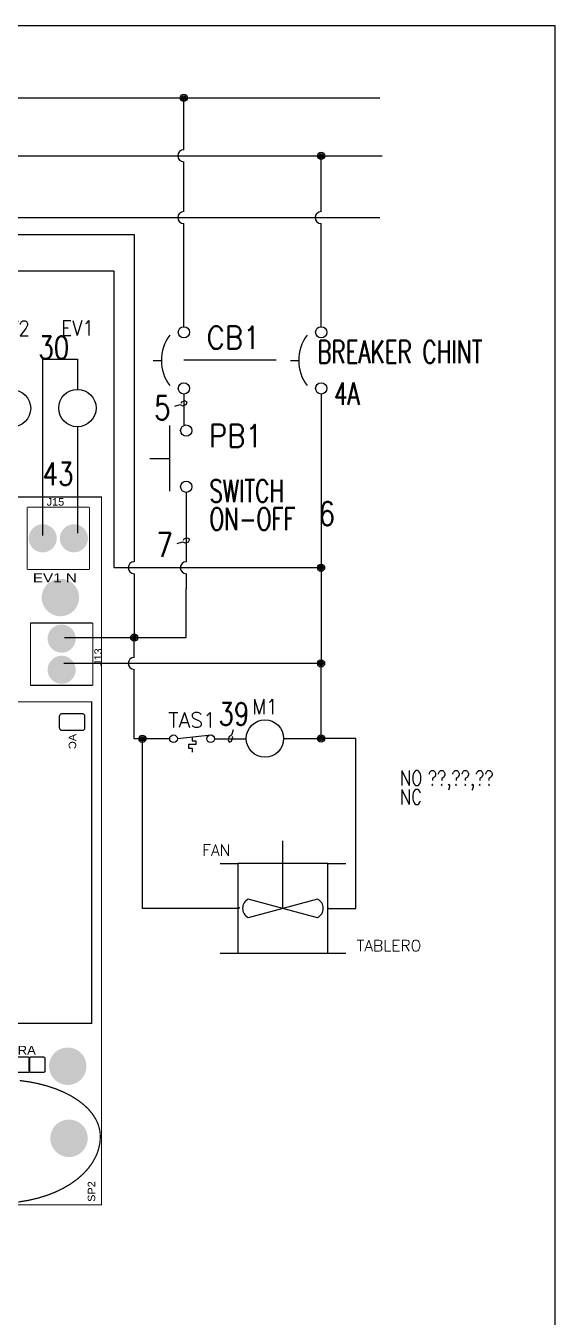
# Model space of a CAD drawing. Header units: inches. Extents: x 18.7 to 39.4, y 4.3 to 20.5.
# Drawn here: x 34.99 to 39.41, y 9.74 to 20.52 of the extents above; entities that cross this region are included whole.
import ezdxf
from ezdxf.enums import TextEntityAlignment as Align

# ---------------------------------------------------------------- set-up
doc = ezdxf.new("R2010")
doc.units = ezdxf.units.IN
doc.header["$MEASUREMENT"] = 0
doc.linetypes.add('HIDDEN2', pattern=[0.1875, 0.125, -0.0625])
for name, color, linetype in [('BLK_12AWG', 7, 'Continuous'), ('DESC', 250, 'Continuous'), ('LINK', 9, 'Continuous'), ('MISC', 7, 'Continuous'), ('SYMS', 7, 'Continuous'), ('TAGS', 150, 'Continuous'), ('WIREFIXED', 7, 'Continuous'), ('WIRENO', 250, 'Continuous'), ('WIRES', 7, 'Continuous'), ('XREF', 7, 'Continuous')]:
    doc.layers.add(name, color=color, linetype=linetype)
doc.styles.get("Standard").update_dxf_attribs({"font": 'arial.ttf'})
doc.styles.add('WD', font='romans.shx')

# ---------------------------------------------------------------- blocks, each defined once
blk = doc.blocks.new('VPB11')
for p, q in [((-0.0938, 0.1849), (-0.0938, -0.1801)), ((-0.2022, 0), (-0.0938, 0))]:
    blk.add_line(p, q)
for centre in [(0, 0.1562), (0, -0.1562)]:
    blk.add_circle(centre, 0.0312)
at = {"style": 'WD'}
for tag, p, width in [('INST', (0.1269, 0.3902), 0.7), ('LOC', (0.1269, 0.2206), 0.7), ('TAG1', (0.1269, 0.0644), 0.9), ('XREF', (0.1287, -0.09), 0.7), ('DESC1', (0.1287, -0.242), 0.7), ('DESC2', (0.1287, -0.3982), 0.7)]:
    blk.add_attdef(tag, p, '', height=0.125, dxfattribs=dict(at, width=width))
at = {"linetype": 'Continuous', "style": 'WD'}
for tag, height, flags, p in [('TERM01', 0.125, 8, (-0.055, 0.2223)), ('CAT', 0.01, 9, (-0.1421, -0.0731)), ('MFG', 0.01, 9, (-0.1421, -0.0881))]:
    blk.add_attdef(tag, text='', height=height, dxfattribs=dict(at, flags=flags)).set_placement(p, align=Align.RIGHT)
at = {"color": 7, "style": 'WD', "flags": 1}
for tag, p in [('X2TERM01', (0, 0.1875)), ('X8TERM02', (0, -0.1875))]:
    blk.add_attdef(tag, p, '', height=0.0125, dxfattribs=at)
at = {"color": 7, "style": 'WD'}
for tag, p in [('X4LINK', (-0.2656, 0)), ('X1LINK', (0, 0))]:
    blk.add_attdef(tag, p, '', height=0.01, dxfattribs=at)
at = {"style": 'WD'}
for tag, flags, p in [('CONTACT', 1, (-0.1421, -0.0531)), ('FAMILY', 9, (-0.1421, -0.0365))]:
    blk.add_attdef(tag, text='', height=0.01, dxfattribs=dict(at, flags=flags)).set_placement(p, align=Align.RIGHT)
at = {"linetype": 'Continuous', "style": 'WD', "flags": 9}
blk.add_attdef('ASSYCODE', text='', height=0.01, dxfattribs=at).set_placement((-0.1551, -0.1064), align=Align.CENTER)
at = {"linetype": 'Continuous', "style": 'WD', "flags": 8}
blk.add_attdef('TERM02', text='', height=0.125, dxfattribs=at).set_placement((-0.0407, -0.2291), align=Align.TOP_RIGHT)
blk = doc.blocks.new('WD_WNV')
at = {"style": 'WD', "flags": 1}
for tag, p in [('W01USER', (-0.0625, 0.0938)), ('W02USER', (-0.0625, 0.0859)), ('W03USER', (-0.0625, 0.0781)), ('W04USER', (-0.0625, 0.0703)), ('W05USER', (-0.0625, 0.0625)), ('W06USER', (-0.0625, 0.0547)), ('W07USER', (-0.0625, 0.0469)), ('W08USER', (-0.0625, 0.0391)), ('W09USER', (-0.0625, 0.0312)), ('W10USER', (-0.0625, 0.0234))]:
    blk.add_attdef(tag, text='', height=0.005, dxfattribs=at).set_placement(p, align=Align.CENTER)
at = {"linetype": 'Continuous', "style": 'WD', "width": 0.8}
blk.add_attdef('WIRENO', text='', height=0.125, dxfattribs=at).set_placement((-0.05, 0), align=Align.MIDDLE_RIGHT)
blk = doc.blocks.new('VCB1')
at = {"linetype": 'HIDDEN2'}
blk.add_line((-0.1712, 0), (-0.125, 0), dxfattribs=at)
for centre in [(0, 0.1562), (0, -0.1562)]:
    blk.add_circle(centre, 0.0312)
blk.add_arc((0.1094, 0), 0.2344, 143.1301, 216.8699)
at = {"style": 'WD'}
for tag, p, width in [('INST', (0.2188, 0.3883), 0.7), ('LOC', (0.2188, 0.2188), 0.7), ('TAG1', (0.1269, 0.0644), 0.9), ('XREF', (0.1287, -0.09), 0.7), ('DESC1', (0.1287, -0.242), 0.7), ('DESC2', (0.1287, -0.3893), 0.7)]:
    blk.add_attdef(tag, p, '', height=0.125, dxfattribs=dict(at, width=width))
at = {"linetype": 'Continuous', "style": 'WD'}
for tag, height, flags, p in [('TERM01', 0.125, 8, (-0.055, 0.2066)), ('CAT', 0.01, 9, (-0.1421, -0.0731)), ('MFG', 0.01, 9, (-0.1421, -0.0881))]:
    blk.add_attdef(tag, text='', height=height, dxfattribs=dict(at, flags=flags)).set_placement(p, align=Align.RIGHT)
at = {"style": 'WD', "width": 0.7}
blk.add_attdef('RATING1', text='', height=0.125, dxfattribs=at).set_placement((-0.1875, 0.0625), align=Align.RIGHT)
at = {"color": 7, "style": 'WD', "flags": 1}
for tag, p in [('X2TERM01', (0, 0.1875)), ('X8TERM02', (0, -0.1875))]:
    blk.add_attdef(tag, p, '', height=0.0125, dxfattribs=at)
at = {"color": 7, "style": 'WD'}
for tag, p in [('X4LINK', (-0.25, 0)), ('X1LINK', (0, 0))]:
    blk.add_attdef(tag, p, '', height=0.01, dxfattribs=at)
at = {"style": 'WD', "flags": 9}
for tag, p in [('FAMILY', (-0.1421, -0.0365)), ('CONTACT', (-0.1288, -0.1291))]:
    blk.add_attdef(tag, text='', height=0.01, dxfattribs=at).set_placement(p, align=Align.RIGHT)
at = {"linetype": 'Continuous', "style": 'WD', "flags": 9}
blk.add_attdef('ASSYCODE', text='', height=0.01, dxfattribs=at).set_placement((-0.1533, -0.1061), align=Align.CENTER)
at = {"linetype": 'Continuous', "style": 'WD', "flags": 8}
blk.add_attdef('TERM02', text='', height=0.125, dxfattribs=at).set_placement((-0.0407, -0.2134), align=Align.TOP_RIGHT)
blk = doc.blocks.new('WDDOT')
for radius in [0.03, 0.0187, 0.00929]:
    blk.add_circle((0, 0), radius)
blk = doc.blocks.new('EPAD')
at = {"const_width": 0.5}
blk.add_lwpolyline([(-0.25, 0, 1), (0.25, 0, 1)], format="xyb", close=True, dxfattribs=at)
blk = doc.blocks.new('NextionControlV3')
at = {"const_width": 0.008}
for points in [[(40.2003, 9.8764), (45.4208, 9.8764), (45.4208, 14.4197), (40.2003, 14.4197), (40.2003, 9.8764)], [(40.2003, 9.8764), (45.4208, 9.8764), (45.4208, 14.4197), (40.2003, 14.4197), (40.2003, 9.8764)], [(40.2003, 9.8764), (45.4208, 9.8764), (45.4208, 14.4197), (40.2003, 14.4197), (40.2003, 9.8764)], [(44.9436, 14.354), (44.9436, 13.954)], [(44.9436, 14.354), (45.3436, 14.354)], [(44.9436, 14.354), (44.9436, 13.954)], [(44.9436, 14.354), (45.3436, 14.354)], [(44.9436, 14.354), (44.9436, 13.954)], [(44.9436, 14.354), (45.3436, 14.354)], [(45.3436, 14.354), (45.3436, 13.954)], [(45.3436, 14.354), (45.3436, 13.954)], [(45.3436, 14.354), (45.3436, 13.954)], [(44.9436, 13.954), (45.3436, 13.954)], [(44.9436, 13.954), (45.3436, 13.954)], [(44.9436, 13.954), (45.3436, 13.954)], [(45.3649, 13.6103), (44.9649, 13.6103)], [(44.9649, 13.6103), (44.9649, 13.2103)], [(45.3649, 13.6103), (44.9649, 13.6103)], [(44.9649, 13.6103), (44.9649, 13.2103)], [(45.3649, 13.6103), (44.9649, 13.6103)], [(44.9649, 13.6103), (44.9649, 13.2103)], [(45.3649, 13.6103), (45.3649, 13.2103)], [(45.3649, 13.6103), (45.3649, 13.2103)], [(45.3649, 13.6103), (45.3649, 13.2103)], [(45.3649, 13.2103), (44.9649, 13.2103)], [(45.3649, 13.2103), (44.9649, 13.2103)], [(45.3649, 13.2103), (44.9649, 13.2103)], [(44.287, 11.0418), (45.3578, 11.0418), (45.3578, 13.1048), (44.287, 13.1048), (44.287, 11.0418)], [(44.287, 11.0418), (45.3578, 11.0418), (45.3578, 13.1048), (44.287, 13.1048), (44.287, 11.0418)], [(44.287, 11.0418), (45.3578, 11.0418), (45.3578, 13.1048), (44.287, 13.1048), (44.287, 11.0418)], [(44.8868, 9.8948), (44.9507, 9.9052), (45.0118, 9.9194), (45.0698, 9.9372), (45.1243, 9.9584), (45.175, 9.9828), (45.2217, 10.0103), (45.2641, 10.0406), (45.3018, 10.0735), (45.3345, 10.1089), (45.3619, 10.1465), (45.3838, 10.1862), (45.3925, 10.2067), (45.3998, 10.2276), (45.4055, 10.249), (45.4096, 10.2708), (45.4121, 10.2929), (45.4129, 10.3154), (45.4121, 10.3346), (45.4097, 10.3534), (45.4056, 10.372), (45.4, 10.3903), (45.3929, 10.4081), (45.3843, 10.4257), (45.3628, 10.4595), (45.3359, 10.4916), (45.3037, 10.5217), (45.2667, 10.5498), (45.2252, 10.5757), (45.1793, 10.5991), (45.1294, 10.62), (45.0759, 10.6381), (45.019, 10.6533), (44.959, 10.6654), (44.8962, 10.6742)], [(44.8868, 9.8948), (44.9507, 9.9052), (45.0118, 9.9194), (45.0698, 9.9372), (45.1243, 9.9584), (45.175, 9.9828), (45.2217, 10.0103), (45.2641, 10.0406), (45.3018, 10.0735), (45.3345, 10.1089), (45.3619, 10.1465), (45.3838, 10.1862), (45.3925, 10.2067), (45.3998, 10.2276), (45.4055, 10.249), (45.4096, 10.2708), (45.4121, 10.2929), (45.4129, 10.3154), (45.4121, 10.3346), (45.4097, 10.3534), (45.4056, 10.372), (45.4, 10.3903), (45.3929, 10.4081), (45.3843, 10.4257), (45.3628, 10.4595), (45.3359, 10.4916), (45.3037, 10.5217), (45.2667, 10.5498), (45.2252, 10.5757), (45.1793, 10.5991), (45.1294, 10.62), (45.0759, 10.6381), (45.019, 10.6533), (44.959, 10.6654), (44.8962, 10.6742)], [(44.8868, 9.8948), (44.9507, 9.9052), (45.0118, 9.9194), (45.0698, 9.9372), (45.1243, 9.9584), (45.175, 9.9828), (45.2217, 10.0103), (45.2641, 10.0406), (45.3018, 10.0735), (45.3345, 10.1089), (45.3619, 10.1465), (45.3838, 10.1862), (45.3925, 10.2067), (45.3998, 10.2276), (45.4055, 10.249), (45.4096, 10.2708), (45.4121, 10.2929), (45.4129, 10.3154), (45.4121, 10.3346), (45.4097, 10.3534), (45.4056, 10.372), (45.4, 10.3903), (45.3929, 10.4081), (45.3843, 10.4257), (45.3628, 10.4595), (45.3359, 10.4916), (45.3037, 10.5217), (45.2667, 10.5498), (45.2252, 10.5757), (45.1793, 10.5991), (45.1294, 10.62), (45.0759, 10.6381), (45.019, 10.6533), (44.959, 10.6654), (44.8962, 10.6742)]]:
    blk.add_lwpolyline(points, dxfattribs=at)
for points in [[(45.1518, 12.9368), (45.1518, 13.0128), (45.1522, 13.0163), (45.1531, 13.0195), (45.1547, 13.0224), (45.1568, 13.0249), (45.1593, 13.027), (45.1621, 13.0285), (45.1654, 13.0295), (45.1688, 13.0298), (45.2948, 13.0298), (45.2983, 13.0295), (45.3015, 13.0285), (45.3044, 13.027), (45.3069, 13.0249), (45.309, 13.0224), (45.3105, 13.0195), (45.3115, 13.0163), (45.3118, 13.0128), (45.3118, 12.9368), (45.3115, 12.9334), (45.3105, 12.9301), (45.309, 12.9273), (45.3069, 12.9248), (45.3044, 12.9227), (45.3015, 12.9212), (45.2983, 12.9202), (45.2948, 12.9198), (45.1688, 12.9198), (45.1654, 12.9202), (45.1621, 12.9212), (45.1593, 12.9227), (45.1568, 12.9248), (45.1547, 12.9273), (45.1531, 12.9301), (45.1522, 12.9334), (45.1518, 12.9368)], [(45.0474, 10.726), (44.9674, 10.726), (44.9664, 10.7261), (44.9654, 10.7262), (44.9644, 10.7265), (44.9635, 10.7268), (44.9626, 10.7272), (44.9618, 10.7277), (44.961, 10.7283), (44.9603, 10.7289), (44.9597, 10.7296), (44.9591, 10.7304), (44.9586, 10.7312), (44.9582, 10.7321), (44.9579, 10.733), (44.9576, 10.734), (44.9575, 10.735), (44.9574, 10.736), (44.9574, 10.816), (44.9575, 10.8171), (44.9576, 10.8181), (44.9579, 10.819), (44.9582, 10.82), (44.9586, 10.8208), (44.9591, 10.8217), (44.9597, 10.8224), (44.9603, 10.8231), (44.961, 10.8238), (44.9618, 10.8243), (44.9626, 10.8248), (44.9635, 10.8252), (44.9644, 10.8256), (44.9654, 10.8258), (44.9664, 10.826), (44.9674, 10.826), (45.0474, 10.826), (45.0485, 10.826), (45.0495, 10.8258), (45.0504, 10.8256), (45.0514, 10.8252), (45.0522, 10.8248), (45.0531, 10.8243), (45.0538, 10.8238), (45.0545, 10.8231), (45.0552, 10.8224), (45.0557, 10.8217), (45.0562, 10.8208), (45.0567, 10.82), (45.057, 10.819), (45.0572, 10.8181), (45.0574, 10.8171), (45.0574, 10.816), (45.0574, 10.736), (45.0574, 10.735), (45.0572, 10.734), (45.057, 10.733), (45.0567, 10.7321), (45.0562, 10.7312), (45.0557, 10.7304), (45.0552, 10.7296), (45.0545, 10.7289), (45.0538, 10.7283), (45.0531, 10.7277), (45.0522, 10.7272), (45.0514, 10.7268), (45.0504, 10.7265), (45.0495, 10.7262), (45.0485, 10.7261), (45.0474, 10.726)]]:
    blk.add_lwpolyline(points, close=True)
blk.add_lwpolyline([(44.869, 10.826), (44.949, 10.826), (44.95, 10.826), (44.951, 10.8258), (44.952, 10.8256), (44.9529, 10.8252), (44.9538, 10.8248), (44.9546, 10.8243), (44.9554, 10.8238), (44.9561, 10.8231), (44.9568, 10.8224), (44.9573, 10.8217), (44.9578, 10.8208), (44.9582, 10.82), (44.9586, 10.819), (44.9588, 10.8181), (44.959, 10.8171), (44.959, 10.816), (44.959, 10.736), (44.959, 10.735), (44.9588, 10.734), (44.9586, 10.733), (44.9582, 10.7321), (44.9578, 10.7312), (44.9573, 10.7304), (44.9568, 10.7296), (44.9561, 10.7289), (44.9554, 10.7283), (44.9546, 10.7277), (44.9538, 10.7272), (44.9529, 10.7268), (44.952, 10.7265), (44.951, 10.7262), (44.95, 10.7261), (44.949, 10.726), (44.949, 10.726), (44.869, 10.726)])
for p, xscale, yscale in [((45.0436, 14.154), 0.18, 0.18), ((45.2436, 14.154), 0.18, 0.18), ((45.157, 13.7741), 0.24, 0.24), ((45.1649, 13.5103), 0.18, 0.18), ((45.1649, 13.3103), 0.18, 0.18), ((45.2043, 10.7662), 0.24, 0.24), ((45.2122, 10.3036), 0.24, 0.24)]:
    blk.add_blockref('EPAD', p, dxfattribs=dict(xscale=xscale, yscale=yscale))
for s, height, width, p in [('J15', 0.048, 1.041667, (45.0686, 14.364)), ('J15', 0.048, 1.041667, (45.0686, 14.364)), ('J15', 0.048, 1.041667, (45.0686, 14.364)), ('EV1 N', 0.056, 1.25, (44.9799, 13.8725)), ('EV1 N', 0.056, 1.25, (44.9799, 13.8725)), ('EV1 N', 0.056, 1.25, (44.9799, 13.8725)), ('P. PRECAMARA', 0.056, 1.071429, (44.3657, 10.841)), ('P. PRECAMARA', 0.056, 1.071429, (44.3657, 10.841)), ('P. PRECAMARA', 0.056, 1.071429, (44.3657, 10.841))]:
    blk.add_text(s, height=height, dxfattribs=dict(width=width)).set_placement(p)
at = {"width": 1.041667}
for s, p in [('J13', (45.4229, 13.3353)), ('J13', (45.4229, 13.3353)), ('J13', (45.4229, 13.3353)), ('SP2', (45.3804, 9.8962)), ('SP2', (45.3804, 9.8962)), ('SP2', (45.3804, 9.8962))]:
    blk.add_text(s, height=0.048, rotation=90, dxfattribs=at).set_placement(p)
at = {"text_generation_flag": 2, "width": 1.041667}
blk.add_text('AC', height=0.048, rotation=90, dxfattribs=at).set_placement((45.2583, 12.8988))
blk.add_text('AC', height=0.048, rotation=90, dxfattribs=at).set_placement((45.2583, 12.8988))
blk.add_text('AC', height=0.048, rotation=90, dxfattribs=at).set_placement((45.2583, 12.8988))
blk = doc.blocks.new('VCR1')
blk.add_circle((0, 0), 0.156)
at = {"style": 'WD', "width": 0.7}
for tag, p in [('INST', (0.281, 0.413)), ('LOC', (0.281, 0.244))]:
    blk.add_attdef(tag, text='', height=0.125, dxfattribs=at).set_placement(p, align=Align.TOP_LEFT)
at = {"linetype": 'Continuous', "style": 'WD', "flags": 8}
blk.add_attdef('TERM01', text='', height=0.125, dxfattribs=at).set_placement((-0.031, 0.181), align=Align.RIGHT)
at = {"color": 7, "style": 'WD', "flags": 1}
for tag, p in [('X2TERM01', (0, 0.156)), ('X8TERM02', (0, -0.156))]:
    blk.add_attdef(tag, p, '', height=0.0125, dxfattribs=at)
at = {"style": 'WD', "width": 0.9}
for tag, p in [('TAG1', (0.2, -0.047)), ('DESC1', (-0.256, -1.02)), ('DESC2', (-0.256, -1.176)), ('DESC3', (-0.256, -1.332))]:
    blk.add_attdef(tag, p, '', height=0.125, dxfattribs=at)
at = {"style": 'WD', "flags": 9}
blk.add_attdef('FAMILY', text='', height=0.01, dxfattribs=at).set_placement((-0.219, -0.066), align=Align.CENTER)
at = {"linetype": 'Continuous', "style": 'WD', "flags": 9}
for tag, p in [('MFG', (-0.221, -0.099)), ('CAT', (-0.221, -0.084))]:
    blk.add_attdef(tag, text='', height=0.01, dxfattribs=at).set_placement(p, align=Align.MIDDLE)
at = {"linetype": 'Continuous', "style": 'WD', "flags": 8}
blk.add_attdef('TERM02', text='', height=0.125, dxfattribs=at).set_placement((-0.031, -0.178), align=Align.TOP_RIGHT)
at = {"linetype": 'Continuous', "style": 'WD', "flags": 9}
blk.add_attdef('ASSYCODE', text='', height=0.01, dxfattribs=at).set_placement((-0.223, -0.118), align=Align.CENTER)
at = {"style": 'WD', "width": 0.8, "flags": 8}
for tag, p in [('NO', (-0.256, -1.488)), ('XREFNO', (-0.023, -1.488)), ('NC', (-0.256, -1.645)), ('XREFNC', (-0.023, -1.645))]:
    blk.add_attdef(tag, p, '', height=0.125, dxfattribs=at)
blk = doc.blocks.new('HMS1')
blk.add_circle((0, 0), 0.156)
at = {"style": 'WD'}
for tag, width, p in [('INST', 0.7, (0.006, 0.528)), ('LOC', 0.7, (0.006, 0.359)), ('TAG1', 0.9, (0, 0.202))]:
    blk.add_attdef(tag, text='', height=0.125, dxfattribs=dict(at, width=width)).set_placement(p, align=Align.CENTER)
at = {"linetype": 'Continuous', "style": 'WD', "flags": 9}
blk.add_attdef('ASSYCODE', text='', height=0.01, dxfattribs=at).set_placement((0, 0.113), align=Align.CENTER)
at = {"style": 'WD', "flags": 9}
blk.add_attdef('FAMILY', text='', height=0.01, dxfattribs=at).set_placement((-0.005, 0.17), align=Align.CENTER)
at = {"linetype": 'Continuous', "style": 'WD', "flags": 1}
for tag, p in [('MFG', (0, 0.14)), ('CAT', (0, 0.159))]:
    blk.add_attdef(tag, text='', height=0.01, dxfattribs=at).set_placement(p, align=Align.MIDDLE)
at = {"style": 'WD'}
for tag, p, width in [('DESC1', (1.126, 0.076), 0.9), ('DESC2', (1.126, -0.081), 0.9), ('DESC3', (1.126, -0.237), 0.9), ('XREFNO', (1.359, -0.393), 0.8), ('XREFNC', (1.359, -0.549), 0.8)]:
    blk.add_attdef(tag, p, '', height=0.125, dxfattribs=dict(at, width=width))
at = {"style": 'WD', "flags": 1}
for tag, p in [('X4TERM01', (-0.156, 0)), ('X1TERM02', (0.156, 0))]:
    blk.add_attdef(tag, p, '', height=0.0125, dxfattribs=at)
at = {"linetype": 'Continuous', "style": 'WD'}
blk.add_attdef('TERM01', text='', height=0.125, dxfattribs=at).set_placement((-0.2, -0.035), align=Align.TOP_RIGHT)
blk.add_attdef('TERM02', text='', height=0.125, dxfattribs=at).set_placement((0.2, -0.035), align=Align.TOP_LEFT)
at = {"style": 'WD', "width": 0.8, "flags": 8}
for tag, p in [('NO', (1.126, -0.393)), ('NC', (1.126, -0.549))]:
    blk.add_attdef(tag, p, '', height=0.125, dxfattribs=at)
blk = doc.blocks.new('HTS12')
at = {"linetype": 'Continuous'}
blk.add_line((-0.123, 0.002), (0.159, 0.033), dxfattribs=at)
for p, q in [((0, 0.015), (0, -0.017)), ((0.031, -0.048), (-0.031, -0.048)), ((-0.031, -0.048), (-0.031, -0.079)), ((-0.031, -0.079), (0, -0.079)), ((0, -0.017), (0.031, -0.017)), ((0, -0.079), (0, -0.111)), ((0.031, -0.017), (0.031, -0.048))]:
    blk.add_line(p, q)
for centre in [(-0.155, 0), (0.155, 0)]:
    blk.add_circle(centre, 0.0322)
at = {"style": 'WD', "width": 0.7}
for tag, p in [('INST', (0, 0.732)), ('LOC', (0, 0.562)), ('DESC1', (0, 0.406)), ('DESC2', (0, 0.25)), ('XREF', (0, -0.314))]:
    blk.add_attdef(tag, text='', height=0.125, dxfattribs=at).set_placement(p, align=Align.CENTER)
at = {"style": 'WD'}
blk.add_attdef('TAG1', text='', height=0.125, dxfattribs=at).set_placement((0, 0.094), align=Align.CENTER)
for tag, p, height, flags in [('X4TERM01', (-0.188, 0), 0.0125, 1), ('FAMILY', (0.038, 0.037), 0.01, 9), ('CONTACT', (0.038, 0.02), 0.01, 1), ('X1TERM02', (0.188, 0), 0.0125, 1)]:
    blk.add_attdef(tag, p, '', height=height, dxfattribs=dict(at, flags=flags))
for tag, p in [('X2LINK', (0, 0.078)), ('X8LINK', (0, -0.141))]:
    blk.add_attdef(tag, p, '', height=0.01, dxfattribs=at)
at = {"linetype": 'Continuous', "style": 'WD', "flags": 9}
for tag, p in [('CAT', (0.063, -0.007)), ('ASSYCODE', (0.062, -0.047)), ('MFG', (0.063, -0.027))]:
    blk.add_attdef(tag, text='', height=0.01, dxfattribs=at).set_placement(p, align=Align.CENTER)
at = {"linetype": 'Continuous', "style": 'WD', "flags": 8}
blk.add_attdef('TERM01', text='', height=0.125, dxfattribs=at).set_placement((-0.25, -0.016), align=Align.TOP_RIGHT)
blk.add_attdef('TERM02', text='', height=0.125, dxfattribs=at).set_placement((0.25, -0.016), align=Align.TOP_LEFT)
at = {"style": 'WD', "width": 0.7}
for tag, p in [('RATING1', (0.275, -0.299)), ('WDTAGALT', (0.281, -0.466))]:
    blk.add_attdef(tag, p, '', height=0.125, dxfattribs=at)
blk = doc.blocks.new('VM1_AXIAL_FLOW_FAN1')
for p, q in [((0, 0), (0, 0.75)), ((-0.7, 0.5), (-0.5, 0.5)), ((-0.5, -0.5), (-0.5, 0.5)), ((0.5, 0.5), (-0.5, 0.5)), ((0.5, -0.5), (0.5, 0.5)), ((0.5, 0.5), (0.7, 0.5)), ((0.386, -0.104), (-0.386, 0.104)), ((0.386, 0.104), (-0.386, -0.104)), ((-0.7, -0.5), (-0.5, -0.5)), ((-0.5, -0.5), (0.5, -0.5)), ((0.5, -0.5), (0.7, -0.5))]:
    blk.add_line(p, q)
for centre, start, end in [((-0.333, 0), 117.1247, 242.8753), ((0.333, 0), 297.1247, 62.8753)]:
    blk.add_arc(centre, 0.116, start, end)
at = {"style": 'WD'}
for tag, height, p in [('INST', 0.125, (-0.585, 0.957)), ('LOC', 0.125, (-0.588, 0.777)), ('TAG1', 0.125, (-0.585, 0.586)), ('TERM01', 0.0625, (-0.51, 0.016))]:
    blk.add_attdef(tag, text='', height=height, dxfattribs=at).set_placement(p, align=Align.RIGHT)
for tag, p, height in [('X2TERM04', (0, 0.75), 0.005), ('TERM04', (0.009, 0.76), 0.0625), ('X4TERM01', (-0.5, 0), 0.01), ('X1TERM03', (0.5, 0), 0.005), ('TERM03', (0.511, 0.012), 0.0625), ('RATING1', (0.82, -0.261), 0.125), ('DESC1', (0.82, -0.477), 0.125), ('X8TERM02', (0, -0.5), 0.005), ('TERM02', (0.002, -0.573), 0.0625), ('DESC2', (0.82, -0.661), 0.125), ('DESC3', (0.82, -0.851), 0.125), ('WDTAGALT', (0.827, -1.032), 0.125)]:
    blk.add_attdef(tag, p, '', height=height, dxfattribs=at)
blk.add_attdef('XREF', text='', height=0.0625, rotation=0.0625, dxfattribs=at).set_placement((0.743, 0.595), align=Align.TOP_CENTER)
at = {"style": 'WD', "flags": 1}
for tag, p in [('FAMILY', (-0.659, -0.3)), ('CAT', (-0.659, -0.345)), ('MFG', (-0.657, -0.376)), ('ASSYCODE', (-0.629, -0.405)), ('WDTYPE', (-0.644, -0.442))]:
    blk.add_attdef(tag, text='', height=0.01, dxfattribs=at).set_placement(p, align=Align.CENTER)
blk = doc.blocks.new('WD_WNH')
at = {"linetype": 'Continuous', "style": 'WD', "width": 0.8}
blk.add_attdef('WIRENO', text='', height=0.125, dxfattribs=at).set_placement((0, 0.0625), align=Align.CENTER)
at = {"style": 'WD', "flags": 1}
for tag, p in [('W01USER', (0, 0.0781)), ('W02USER', (0, 0.0703)), ('W03USER', (0, 0.0625)), ('W04USER', (0, 0.0547)), ('W05USER', (0, 0.0469)), ('W06USER', (0, 0.0391)), ('W07USER', (0, 0.0312)), ('W08USER', (0, 0.0234)), ('W09USER', (0, 0.0156)), ('W10USER', (0, 0.0078))]:
    blk.add_attdef(tag, text='', height=0.005, dxfattribs=at).set_placement(p, align=Align.CENTER)

msp = doc.modelspace()

# ---------------------------------------------------------------- linework, layer by layer
at = {"color": 7, "linetype": 'Continuous'}
for p, q in [((39.409, 20.516), (18.659, 20.516)), ((39.409, 4.331), (39.409, 20.516))]:
    msp.add_line(p, q, dxfattribs=at)
at = {"layer": 'BLK_12AWG'}
for p, q in [((19.571, 19.916), (37.946, 19.916)), ((36.31, 19.482), (36.31, 19.916)), ((19.591, 19.432), (37.966, 19.432)), ((37.456, 18.966), (37.456, 19.432)), ((36.31, 18.966), (36.31, 19.382)), ((19.571, 18.916), (37.946, 18.916)), ((36.31, 18.007), (36.31, 18.866)), ((37.456, 18.007), (37.456, 18.866))]:
    msp.add_line(p, q, dxfattribs=at)
for centre in [(36.31, 19.432), (36.31, 18.916), (37.456, 18.916)]:
    msp.add_arc(centre, 0.05, 90, 270, dxfattribs=at)
at = {"layer": 'LINK'}
msp.add_lwpolyline([(36.31, 17.73), (37.08, 17.73)], dxfattribs=at)
at = {"layer": 'WIREFIXED'}
msp.add_lwpolyline([(36.723, 14.643), (36.708, 14.598), (36.689, 14.588), (36.679, 14.559), (36.689, 14.539), (36.708, 14.549), (36.718, 14.578), (36.713, 14.588)], dxfattribs=at)
at = {"layer": 'WIRENO'}
for points in [[(36.234, 17.342), (36.28, 17.357), (36.299, 17.347), (36.329, 17.357), (36.339, 17.377), (36.319, 17.386), (36.29, 17.377), (36.285, 17.367)], [(36.255, 16.197), (36.3, 16.212), (36.32, 16.202), (36.349, 16.212), (36.359, 16.232), (36.339, 16.242), (36.31, 16.232), (36.305, 16.222)]]:
    msp.add_lwpolyline(points, dxfattribs=at)
at = {"layer": 'WIRES'}
for p, q in [((27.312, 18.776), (35.896, 18.776)), ((35.896, 18.776), (35.896, 16.045)), ((35.728, 18.469), (27.155, 18.469)), ((35.728, 15.995), (35.728, 18.469)), ((35.132, 16.263), (35.132, 17.734)), ((35.132, 17.734), (35.422, 17.734)), ((35.422, 17.734), (35.422, 17.484)), ((36.309, 17.444), (36.309, 17.187)), ((37.456, 17.444), (37.456, 15.995)), ((35.422, 17.171), (35.422, 16.284)), ((36.33, 16.624), (36.33, 16.045)), ((37.455, 15.995), (35.728, 15.995)), ((35.896, 15.945), (35.896, 15.412)), ((36.33, 15.945), (36.33, 15.82)), ((37.455, 15.995), (37.455, 15.386)), ((36.33, 15.412), (36.33, 15.82)), ((35.314, 15.412), (36.33, 15.412)), ((35.896, 15.247), (35.896, 15.412)), ((37.455, 15.386), (37.455, 15.197)), ((37.455, 15.197), (35.308, 15.197)), ((37.455, 14.57), (37.455, 15.197)), ((35.896, 14.568), (35.896, 15.147)), ((36.191, 14.568), (35.896, 14.568)), ((35.964, 13.153), (35.964, 14.568)), ((36.566, 14.568), (36.83, 14.568)), ((37.143, 14.57), (37.455, 14.57)), ((37.746, 14.57), (37.455, 14.57)), ((37.746, 13.153), (37.746, 14.57)), ((36.762, 13.153), (35.964, 13.153)), ((37.512, 13.153), (37.746, 13.153))]:
    msp.add_line(p, q, dxfattribs=at)
for centre in [(35.896, 15.995), (36.33, 15.995), (35.896, 15.197)]:
    msp.add_arc(centre, 0.05, 90, 270, dxfattribs=at)

# ---------------------------------------------------------------- block references
at = {"xscale": 1.3, "yscale": 1.3, "zscale": 1.3}
msp.add_blockref('NextionControlV3', (-23.424, -2.16), dxfattribs=at)
at = {"layer": 'SYMS'}
for p in [(36.31, 19.916), (37.456, 19.432), (37.455, 15.995), (35.896, 15.412), (37.455, 15.197), (35.964, 14.568), (37.455, 14.57)]:
    msp.add_blockref('WDDOT', p, dxfattribs=at)
ref = msp.add_blockref('VCR1', (34.876, 17.325), dxfattribs=at)
ref.add_attrib('TAG1', 'EV2', (34.75, 17.93), dxfattribs={"layer": 'TAGS', "height": 0.125, "style": 'WD', "width": 0.9})
ref = msp.add_blockref('VCR1', (35.422, 17.327), dxfattribs=at)
ref.add_attrib('TAG1', 'EV1', (35.286, 17.932), dxfattribs={"layer": 'TAGS', "height": 0.125, "style": 'WD', "width": 0.9})
ref = msp.add_blockref('VCB1', (36.31, 17.725), dxfattribs=dict(at, xscale=1.5, yscale=1.5, zscale=1.5))
ref.add_attrib('DESC2', '4A', (37.564, 17.354), dxfattribs={"layer": 'DESC', "height": 0.1875, "style": 'WD', "width": 0.7})
ref.add_attrib('DESC1', 'BREAKER CHINT', (37.424, 17.702), dxfattribs={"layer": 'DESC', "height": 0.1875, "style": 'WD', "width": 0.7})
ref.add_attrib('TAG1', 'CB1', (36.501, 17.822), dxfattribs={"layer": 'TAGS', "color": 250, "height": 0.1875, "style": 'WD', "width": 0.9})
at = {"layer": 'SYMS', "xscale": 1.5, "yscale": 1.5, "zscale": 1.5}
msp.add_blockref('VCB1', (37.456, 17.725), dxfattribs=at)
at = {"layer": 'SYMS'}
ref = msp.add_blockref('VPB11', (36.33, 16.905), dxfattribs=dict(at, xscale=1.5, yscale=1.5, zscale=1.5))
ref.add_attrib('DESC2', 'ON-OFF', (36.523, 16.308), dxfattribs={"layer": 'DESC', "height": 0.1875, "style": 'WD', "width": 0.7})
ref.add_attrib('DESC1', 'SWITCH', (36.523, 16.542), dxfattribs={"layer": 'DESC', "height": 0.1875, "style": 'WD', "width": 0.7})
ref.add_attrib('TAG1', 'PB1', (36.52, 17.002), dxfattribs={"layer": 'TAGS', "color": 250, "height": 0.1875, "style": 'WD', "width": 0.9})
ref = msp.add_blockref('HMS1', (36.987, 14.57), dxfattribs=at)
ref.add_attrib('NC', 'NC', (38.113, 14.02), dxfattribs={"layer": 'MISC', "height": 0.125, "style": 'WD', "width": 0.8, "flags": 8})
ref.add_attrib('NO', 'NO', (38.113, 14.177), dxfattribs={"layer": 'MISC', "height": 0.125, "style": 'WD', "width": 0.8, "flags": 8})
ref.add_attrib('XREFNO', '??,??,??', (38.346, 14.177), dxfattribs={"layer": 'XREF', "height": 0.125, "style": 'WD', "width": 0.8})
ref.add_attrib('TAG1', 'M1', dxfattribs={"layer": 'TAGS', "height": 0.125, "style": 'WD', "width": 0.9}).set_placement((36.987, 14.772), align=Align.CENTER)
ref = msp.add_blockref('HTS12', (36.379, 14.568), dxfattribs=at)
ref.add_attrib('TAG1', 'TAS1', dxfattribs={"layer": 'TAGS', "height": 0.125, "style": 'WD'}).set_placement((36.379, 14.662), align=Align.CENTER)
ref = msp.add_blockref('VM1_AXIAL_FLOW_FAN1', (37.137, 13.153), dxfattribs=dict(at, xscale=0.75, yscale=0.75, zscale=0.75))
ref.add_attrib('DESC1', 'TABLERO', (37.752, 12.795), dxfattribs={"layer": 'DESC', "height": 0.0938, "style": 'WD'})
ref.add_attrib('X4TERM01', '39', (36.762, 13.153), dxfattribs={"layer": 'MISC', "height": 0.0075, "style": 'WD'})
ref.add_attrib('X1TERM03', '40', (37.512, 13.153), dxfattribs={"layer": 'MISC', "height": 0.00375, "style": 'WD'})
ref.add_attrib('TAG1', 'FAN', dxfattribs={"layer": 'TAGS', "color": 250, "height": 0.0938, "style": 'WD'}).set_placement((36.698, 13.592), align=Align.RIGHT)
at = {"layer": 'WIREFIXED'}
ref = msp.add_blockref('WD_WNV', (35.519, 17.887), dxfattribs=dict(at, xscale=1.5, yscale=1.5, zscale=1.5))
ref.add_attrib('WIRENOF', '30', dxfattribs={"linetype": 'Continuous', "height": 0.1875, "style": 'WD', "width": 0.8}).set_placement((35.353, 17.832), align=Align.MIDDLE_RIGHT)
ref = msp.add_blockref('WD_WNV', (35.555, 16.833), dxfattribs=dict(at, xscale=1.5, yscale=1.5, zscale=1.5))
ref.add_attrib('WIRENOF', '43', dxfattribs={"linetype": 'Continuous', "height": 0.1875, "style": 'WD', "width": 0.8}).set_placement((35.389, 16.778), align=Align.MIDDLE_RIGHT)
ref = msp.add_blockref('WD_WNH', (36.673, 14.459), dxfattribs=dict(at, xscale=1.5, yscale=1.5, zscale=1.5))
ref.add_attrib('WIRENOF', '39', dxfattribs={"linetype": 'Continuous', "height": 0.1875, "style": 'WD', "width": 0.8}).set_placement((36.728, 14.625), align=Align.BOTTOM_CENTER)
at = {"layer": 'WIRENO'}
ref = msp.add_blockref('WD_WNV', (36.309, 17.367), dxfattribs=at)
ref.add_attrib('WIRENO', '5', dxfattribs={"linetype": 'Continuous', "height": 0.2, "style": 'WD', "width": 0.8}).set_placement((36.199, 17.33), align=Align.MIDDLE_RIGHT)
ref = msp.add_blockref('WD_WNV', (37.731, 16.458), dxfattribs=at)
ref.add_attrib('WIRENO', '6', dxfattribs={"linetype": 'Continuous', "height": 0.2, "style": 'WD', "width": 0.8}).set_placement((37.572, 16.446), align=Align.MIDDLE_RIGHT)
ref = msp.add_blockref('WD_WNV', (36.33, 16.222), dxfattribs=at)
ref.add_attrib('WIRENO', '7', dxfattribs={"linetype": 'Continuous', "height": 0.2, "style": 'WD', "width": 0.8}).set_placement((36.219, 16.185), align=Align.MIDDLE_RIGHT)

doc.saveas('drawing.dxf')
